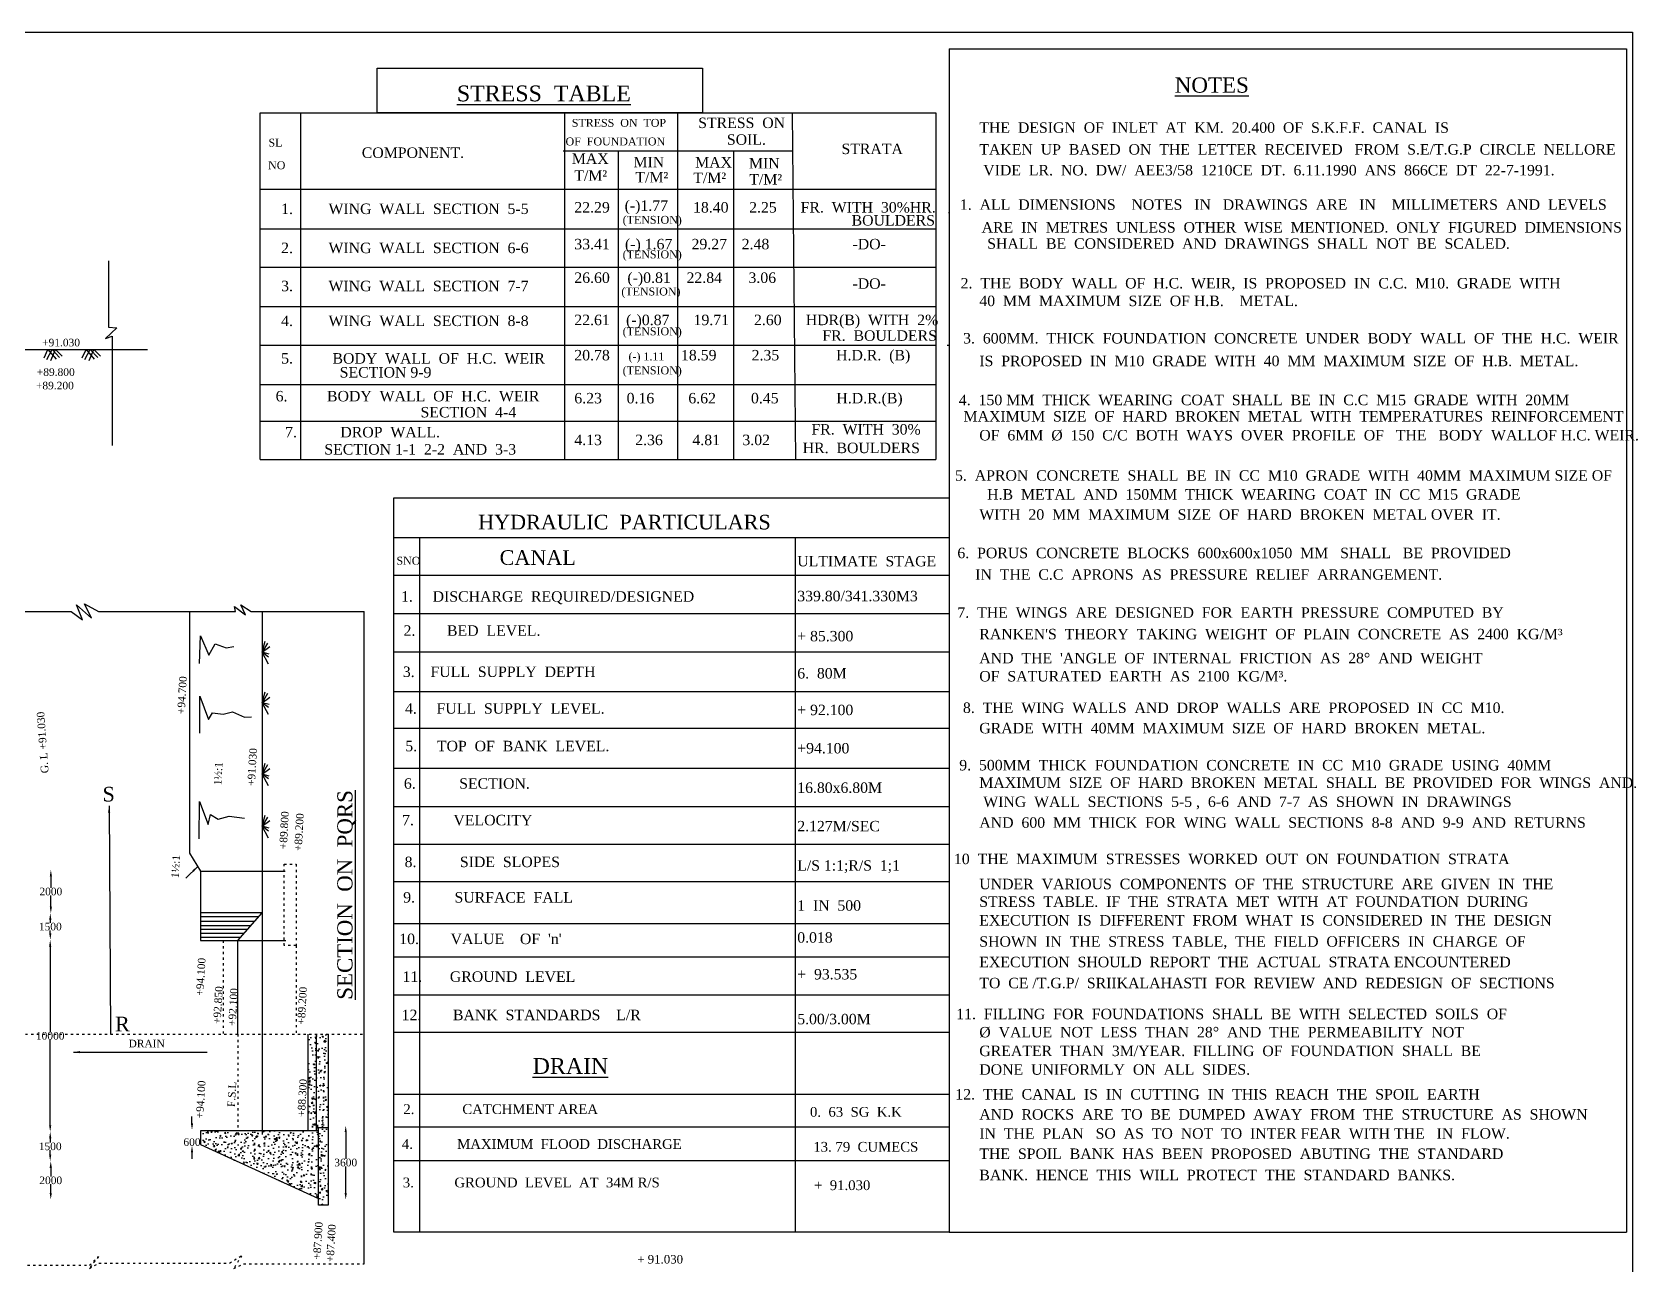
# Model space of a CAD drawing. Header units: millimetres. Extents: x 3421 to 149939, y 1434 to 109344.
# Drawn here: x 65080 to 149939, y 44187 to 109344 of the extents above; entities that cross this region are included whole.
import ezdxf

# ---------------------------------------------------------------- set-up
doc = ezdxf.new("R2010")
doc.units = ezdxf.units.MM
doc.header["$MEASUREMENT"] = 0
doc.header["$PDMODE"] = 66
doc.header["$PDSIZE"] = 170
doc.linetypes.add('ACAD_ISO03W100', pattern=[30, 12, -18])
for name, color, linetype in [('DIM', 5, 'Continuous'), ('DOT LINE', 3, 'ACAD_ISO03W100'), ('DWG. LINE', 1, 'Continuous'), ('HATCH', 2, 'Continuous'), ('RAILING', 4, 'Continuous'), ('TEXT', 7, 'Continuous')]:
    doc.layers.add(name, color=color, linetype=linetype)
doc.layers.add('TITLE', color=7, linetype='Continuous', lineweight=30)
doc.styles.get("Standard").update_dxf_attribs({"font": 'TIMES.TTF', "height": 400})
doc.dimstyles.get("Standard").update_dxf_attribs({"dimtxt": 400, "dimasz": 350, "dimexe": 0.18, "dimexo": 0.0625, "dimgap": 0.09, "dimtad": 0, "dimtih": 1, "dimtoh": 1, "dimdec": 1, "dimzin": 0, "dimdsep": 46, "dimtxsty": 'Standard', "dimcen": 0.09, "dimse1": 1, "dimse2": 1, "dimclrd": 5, "dimclre": 5, "dimclrt": 4, "dimadec": 0, "dimazin": 0, "dimtfac": 1, "dimtdec": 1, "dimtofl": 0, "dimtmove": 0, "dimatfit": 3, "dimfxl": 1, "dimtolj": 1, "dimtzin": 0, "dimarcsym": 0})

# ---------------------------------------------------------------- blocks, each defined once
blk = doc.blocks.new('*D44')
at = {"layer": 'Defpoints', "color": 0}
for p in [(66162, 65067), (66070, 62770), (66162, 62770)]:
    blk.add_point(p, dxfattribs=at)
at = {"layer": 'DIM', "color": 5, "lineweight": -2}
for p, q in [((66070, 64717), (66070, 64122)), ((66070, 63120), (66070, 63715))]:
    blk.add_line(p, q, dxfattribs=at)
at = {"layer": 'DIM', "color": 5}
for points in [[(66012, 64717), (66129, 64717), (66070, 65067)], [(66012, 63120), (66129, 63120), (66070, 62770)]]:
    blk.add_solid(points, dxfattribs=at)
at = {"layer": 'DIM', "color": 4, "insert": (66070, 63919), "char_height": 400, "attachment_point": 5}
blk.add_mtext('\\A1;2000', dxfattribs=at)
blk = doc.blocks.new('*D45')
at = {"layer": 'Defpoints', "color": 0}
for p in [(66070, 62770), (66041, 61362), (66070, 61362)]:
    blk.add_point(p, dxfattribs=at)
at = {"layer": 'DIM', "color": 5, "lineweight": -2}
for p, q in [((66041, 62420), (66041, 62270)), ((66041, 61712), (66041, 61862))]:
    blk.add_line(p, q, dxfattribs=at)
at = {"layer": 'DIM', "color": 5}
for points in [[(65983, 62420), (66100, 62420), (66041, 62770)], [(65983, 61712), (66100, 61712), (66041, 61362)]]:
    blk.add_solid(points, dxfattribs=at)
at = {"layer": 'DIM', "color": 4, "insert": (66041, 62066), "char_height": 400, "attachment_point": 5}
blk.add_mtext('\\A1;1500', dxfattribs=at)
blk = doc.blocks.new('*D46')
at = {"layer": 'Defpoints', "color": 0}
for p in [(66042, 61362), (66035, 51220), (66042, 51220)]:
    blk.add_point(p, dxfattribs=at)
at = {"layer": 'DIM', "color": 5, "lineweight": -2}
for p, q in [((66035, 61012), (66035, 56495)), ((66035, 51570), (66035, 56087))]:
    blk.add_line(p, q, dxfattribs=at)
at = {"layer": 'DIM', "color": 5}
for points in [[(65977, 61012), (66093, 61012), (66035, 61362)], [(65977, 51570), (66093, 51570), (66035, 51220)]]:
    blk.add_solid(points, dxfattribs=at)
at = {"layer": 'DIM', "color": 4, "insert": (66035, 56291), "char_height": 400, "attachment_point": 5}
blk.add_mtext('\\A1;10000', dxfattribs=at)
blk = doc.blocks.new('*D47')
at = {"layer": 'Defpoints', "color": 0}
for p in [(66036, 51229), (66036, 49666), (66036, 49666)]:
    blk.add_point(p, dxfattribs=at)
at = {"layer": 'DIM', "color": 5, "lineweight": -2}
for p, q in [((66036, 50879), (66036, 50651)), ((66036, 50016), (66036, 50244))]:
    blk.add_line(p, q, dxfattribs=at)
at = {"layer": 'DIM', "color": 5}
for points in [[(65978, 50879), (66094, 50879), (66036, 51229)], [(65978, 50016), (66094, 50016), (66036, 49666)]]:
    blk.add_solid(points, dxfattribs=at)
at = {"layer": 'DIM', "color": 4, "insert": (66036, 50448), "char_height": 400, "attachment_point": 5}
blk.add_mtext('\\A1;1500', dxfattribs=at)
blk = doc.blocks.new('*D48')
at = {"layer": 'Defpoints', "color": 0}
for p in [(66036, 49666), (66036, 47639), (66064, 47639)]:
    blk.add_point(p, dxfattribs=at)
at = {"layer": 'DIM', "color": 5, "lineweight": -2}
for p, q in [((66064, 49316), (66064, 48856)), ((66064, 47989), (66064, 48449))]:
    blk.add_line(p, q, dxfattribs=at)
at = {"layer": 'DIM', "color": 5}
for points in [[(66006, 49316), (66123, 49316), (66064, 49666)], [(66006, 47989), (66123, 47989), (66064, 47639)]]:
    blk.add_solid(points, dxfattribs=at)
at = {"layer": 'DIM', "color": 4, "insert": (66064, 48653), "char_height": 400, "attachment_point": 5}
blk.add_mtext('\\A1;2000', dxfattribs=at)
blk = doc.blocks.new('*D83')
at = {"layer": 'Defpoints', "color": 0}
for p in [(81642, 51552), (81653, 51552), (81642, 47641)]:
    blk.add_point(p, dxfattribs=at)
at = {"layer": 'DIM', "color": 5, "lineweight": -2}
for p, q in [((81653, 51202), (81653, 49800)), ((81653, 47991), (81653, 49393))]:
    blk.add_line(p, q, dxfattribs=at)
at = {"layer": 'DIM', "color": 5}
for points in [[(81595, 51202), (81711, 51202), (81653, 51552)], [(81595, 47991), (81711, 47991), (81653, 47641)]]:
    blk.add_solid(points, dxfattribs=at)
at = {"layer": 'DIM', "color": 4, "insert": (81653, 49596), "char_height": 400, "attachment_point": 5}
blk.add_mtext('\\A1;3600', dxfattribs=at)
blk = doc.blocks.new('*D84')
at = {"layer": 'Defpoints', "color": 0}
for p in [(73466, 51322), (73529, 51322), (73466, 50488)]:
    blk.add_point(p, dxfattribs=at)
at = {"layer": 'DIM', "color": 5, "lineweight": -2}
for p, q in [((73529, 51672), (73529, 52022)), ((73529, 50138), (73529, 49788))]:
    blk.add_line(p, q, dxfattribs=at)
at = {"layer": 'DIM', "color": 5}
for points in [[(73471, 51672), (73587, 51672), (73529, 51322)], [(73471, 50138), (73587, 50138), (73529, 50488)]]:
    blk.add_solid(points, dxfattribs=at)
at = {"layer": 'DIM', "color": 4, "insert": (73529, 50675), "char_height": 400, "attachment_point": 5}
blk.add_mtext('\\A1;600', dxfattribs=at)

msp = doc.modelspace()

# ---------------------------------------------------------------- hatches: boundary and pattern name
at = {"layer": 'HATCH'}
h = msp.add_hatch(dxfattribs=at)
h.set_pattern_fill('AR-CONC', color=256, scale=100, style=0)
h.set_pattern_definition([(50, (0, 0), (717.2602, -62.752), [75, -825]), (355, (0, 0), (-138.7513, 752.192), [60, -660]), (100.4514, (59.8, -5.2), (578.5094, 689.4395), [63.74, -701.142]), (46.1842, (0, 200), (1067.241, -165.519), [112.5, -1237.5]), (96.6356, (88.9, 186.2), (934.663, 974.118), [95.61, -1051.713]), (351.1842, (0, 200), (934.662, 974.119), [90, -990]), (21, (100, 150), (596.907, -402.619), [75, -825]), (326, (100, 150), (243.3153, 725.15), [60, -660]), (71.4514, (149.74, 116.45), (840.2226, 322.5305), [63.74, -701.142]), (37.5, (0, 0), (12.15986, 332.89385), [0, -652, 0, -670, 0, -662.5]), (7.5, (0, 0), (263.0695, 394.4117), [0, -382, 0, -637, 0, -252.5]), (327.5, (-223, 0), (533.8224, -22.5549), [0, -250, 0, -780, 0, -1035]), (317.5, (-323, 0), (583.1862, 100.105), [0, -325, 0, -518, 0, -735])])
h.paths.add_polyline_path([(80206, 51275.5), (73977.5, 51275.5), (73977.5, 50549.5), (80206, 47702)])
h.paths.add_polyline_path([(80725.5, 51451), (80206, 51451), (80206, 47347), (80725.5, 47347)])
h.paths.add_polyline_path([(80725.5, 56375), (80086, 56375), (80086, 51275.5), (80206, 51275.5), (80206, 51451), (80725.5, 51451)])
h.paths.add_polyline_path([(80086, 56375), (79676.5, 56375), (79676.5, 51275.5), (80086, 51275.5)])

# ---------------------------------------------------------------- linework, layer by layer
at = {"layer": 'DOT LINE', "ltscale": 10}
msp.add_lwpolyline([(78395.5, 65363), (79036, 65363), (79036, 61066), (78395.5, 61066)], close=True, dxfattribs=at)
for points in [[(75177, 61330), (75177, 56375)], [(79036, 61066), (79036, 56375)], [(5324.5, 56375), (82622.5, 56375)], [(75953.5, 56375), (75953.5, 51303.5)], [(40768, 44350), (47801.5, 44350), (48338.5, 44563), (48071.5, 43991.5), (48527.5, 44286.5), (59990, 44286.5), (60458.5, 44614), (60099, 44060.5), (60615, 44364), (60640, 44167), (68114, 44167), (68587, 44622.5), (68113.5, 44003.5), (68612, 44283.5), (75513.5, 44283.5), (76146.5, 44672.5), (75734, 43994), (76256.5, 44249), (82622.5, 44249)]]:
    msp.add_lwpolyline(points, dxfattribs=at)
at = {"layer": 'DWG. LINE'}
for p, q in [((61401.28, 78716.73), (67137.2, 78716.73)), ((68593.71, 78716.73), (75832.8, 78716.73)), ((76658.76, 78716.73), (82622.5, 78716.73))]:
    msp.add_line(p, q, dxfattribs=at)
for points in [[(69124, 97254), (69124, 93748), (69564, 93710), (68951.5, 93159), (69319, 93273.5), (69319, 87501)], [(64593.5, 92569), (71170, 92569)], [(67137.2, 78716.73), (67735.61, 78286.88), (67430.76, 79065.24), (68209.83, 78377.12), (67848.52, 79132.93), (68593.71, 78716.73)], [(75832.8, 78716.73), (75780.05, 78980.63), (76362.56, 78536.74), (76105.86, 79069.4), (76658.76, 78716.73)], [(73403.5, 78716.73), (73403.5, 65942.5), (73987, 65004), (78451.5, 65004)], [(77234.5, 78716.73), (77234.5, 51076.5)], [(82622.5, 44249), (82622.5, 78716.73)], [(73987, 65004), (73987, 61330), (78481, 61330)], [(75953.5, 56375), (75953.5, 61330), (77234.5, 62802.5), (73987, 62802.5)], [(73987, 62601.5), (77056.53, 62597.93)], [(73987, 62352.22), (76842.78, 62352.22)], [(73987, 62129.5), (76649.02, 62129.5)], [(73987, 61932.5), (76477.64, 61932.5)], [(73987, 61712), (76285.82, 61712)], [(73987, 61500.5), (76101.82, 61500.5)], [(79676.5, 51275.5), (79676.5, 56375)], [(80086, 56375), (80086, 51275.5)], [(80725.5, 56375), (80725.5, 47347), (80206, 47347), (80206, 51451), (80725.5, 51451)], [(80206, 51275.5), (73977.5, 51275.5), (73977.5, 50549.5), (80206, 47702)]]:
    msp.add_lwpolyline(points, dxfattribs=at)
at = {"layer": 'HATCH'}
for points in [[(65711.5, 92120), (65910.5, 92569), (66342.5, 92052.5)], [(65850, 92036), (66135, 92569), (66523.5, 92139.5)], [(66071, 91982), (66312.5, 92569), (66674, 92223)], [(67732.5, 92120), (67931.5, 92569), (68363.5, 92052.5)], [(67871, 92036), (68156, 92569), (68544.5, 92139.5)], [(68092, 91982), (68333.5, 92569), (68695, 92223)], [(73930.07, 75964.73), (73982.29, 77438.6), (74426.15, 76421.24), (74752.52, 77008.18), (75326.94, 76799.49), (75731.64, 76864.7)], [(77608.5, 76467), (77234.5, 76564), (77391.5, 77151.5)], [(77511.5, 77054.5), (77234.5, 76564)], [(77580, 76313), (77234.5, 76564), (77642.5, 76872)], [(77571.5, 75943.5), (77234.5, 76564)], [(73945, 72285.94), (73945, 74238.8), (74404.14, 73019.9), (74607.01, 73361.39), (75170.16, 73303.19), (75662.1, 73419.6), (76296.45, 73141.51), (76678.36, 73160.91)], [(77608.5, 73797), (77234.5, 73894), (77391.5, 74481.5)], [(77511.5, 74384.5), (77234.5, 73894)], [(77580, 73643), (77234.5, 73894), (77642.5, 74202)], [(77571.5, 73273.5), (77234.5, 73894)], [(77608.5, 70026), (77234.5, 70123), (77391.5, 70710.5)], [(77511.5, 70613.5), (77234.5, 70123)], [(77580, 69872), (77234.5, 70123), (77642.5, 70431)], [(77571.5, 69502.5), (77234.5, 70123)], [(73906.65, 66706.97), (73933.02, 68672.31), (74388.33, 67463.58), (74511.91, 67989.96), (74908.68, 67736.52), (75487.57, 67911.98), (76300.62, 67795.01)], [(77608.5, 67270.5), (77234.5, 67367.5), (77391.5, 67955)], [(77511.5, 67858), (77234.5, 67367.5)], [(77580, 67116.5), (77234.5, 67367.5), (77642.5, 67675.5)], [(77571.5, 66747), (77234.5, 67367.5)]]:
    msp.add_lwpolyline(points, dxfattribs=at)
at = {"layer": 'RAILING'}
for p, q in [((113542, 108455), (149343.5, 108455)), ((113542, 108455), (113542, 97735.45)), ((149343.5, 108455), (149343.5, 45917.67)), ((77132, 105081.5), (112830.5, 105081.5)), ((77132, 86749), (77132, 105081.5)), ((77132, 105081.5), (112830.5, 105081.5)), ((112830.5, 105081.5), (112830.5, 86749))]:
    msp.add_line(p, q, dxfattribs=at)
for points in [[(83307.7, 107429.97), (100503.67, 107429.97), (100503.67, 105081.5), (83307.7, 105081.5)], [(84187, 84727.5), (113542, 84727.5), (113542, 45917.67), (84187, 45917.67)]]:
    msp.add_lwpolyline(points, close=True, dxfattribs=at)
for points in [[(77132, 105081.5), (112830.5, 105081.5)], [(79263.89, 105081.5), (79263.89, 86749)], [(93215, 105081.5), (93215, 86749)], [(99183, 105081.5), (99183, 86749)], [(105249.5, 105081.5), (105430, 86749)], [(93146.54, 103077.5), (105229, 103077.5)], [(96048, 103077.5), (96048, 86749)], [(102149.5, 103077.5), (102149.5, 86749)], [(77132, 101037.5), (99597.17, 101037.5)], [(99597.17, 101037.5), (112830.5, 101037.5)], [(113511.21, 99807.92), (113542, 99807.92)], [(77132, 98945.5), (112830.5, 98945.5)], [(113542, 97735.45), (113542, 86749)], [(77132, 96915.5), (112830.5, 96915.5)], [(77132, 94843.5), (112830.5, 94843.5)], [(77132, 92793), (112830.5, 92793)], [(113434.38, 92793), (113542, 92793)], [(77132, 90720.5), (112830.5, 90720.5)], [(77132, 88785.72), (112830.5, 88785.72)], [(77132, 86749), (112830.5, 86749)], [(113542, 86749), (113542, 45917.67), (149343.5, 45917.67)], [(84187, 82628), (113542, 82628)], [(85544.5, 82628), (85544.5, 45917.67)], [(105401, 82628), (105401, 45917.67)], [(84187, 80635), (113542, 80635)], [(84187, 78622), (113542, 78622)], [(84187, 76598), (113542, 76598)], [(84187, 74498.5), (113542, 74498.5)], [(84187, 72559), (113542, 72559)], [(84187, 70442), (113542, 70442)], [(84187, 68418), (113542, 68418)], [(84187, 66418), (113542, 66418)], [(84187, 64445), (113542, 64445)], [(84187, 62227), (113542, 62227)], [(84187, 60475), (113542, 60475)], [(84187, 58461.5), (113542, 58461.5)], [(84187, 56488.5), (113542, 56488.5)], [(84187, 53217.5), (113542, 53217.5)], [(84187, 51477), (113542, 51477)], [(84187, 49697), (113542, 49697)]]:
    msp.add_lwpolyline(points, dxfattribs=at)
at = {"layer": 'TITLE'}
for p, q in [((3444.72, 109344.2), (149661.14, 109344.2)), ((149661.14, 109344.2), (149661.14, 1433.67))]:
    msp.add_line(p, q, dxfattribs=at)

# ---------------------------------------------------------------- texts
at = {"layer": 'TEXT'}
for s, height, p in [('%%UNOTES', 804.031, (125465.5, 106143)), ('%%USTRESS  TABLE', 836.1494, (87527, 105686.1)), ('STRESS  ON  TOP  ', 418.0747, (93600.47, 104338)), ('STRESS  ON', 552.771, (100278.5, 104274)), ('THE  DESIGN  OF  INLET  AT  KM.  20.400  OF  S.K.F.F.  CANAL  IS', 552.7715, (115135.82, 104021.5)), ('SL', 418.075, (77567.9, 103292.98)), ('OF  FOUNDATION', 418.0747, (93270.5, 103355.74)), ('SOIL.', 552.771, (101796, 103389)), ('COMPONENT.', 552.771, (82502.04, 102694.53)), ('MAX', 552.771, (93600.47, 102381.9)), ('MIN', 552.771, (96858, 102198.5)), ('MAX', 552.771, (100119.5, 102186.5)), ('MIN', 552.771, (102962.5, 102136.5)), ('STRATA', 552.771, (107850.5, 102897.5)), ('TAKEN  UP  BASED  ON  THE  LETTER  RECEIVED   FROM  S.E/T.G.P  CIRCLE  NELLORE  ', 552.7715, (115135.82, 102869.24)), ('NO', 418.075, (77550.92, 102097.16)), ('T/M²', 552.771, (93732, 101485)), ('T/M²', 552.771, (96962, 101396)), ('T/M²', 552.771, (100019.5, 101368.5)), ('T/M²', 552.771, (102979.5, 101285.5)), (' VIDE  LR.  NO.  DW/  AEE3/58  1210CE  DT.  6.11.1990  ANS  866CE  DT  22-7-1991.', 552.7715, (115135.82, 101770.61)), ('1.         WING  WALL  SECTION  5-5', 552.7715, (78239.5, 99729.01)), ('22.29', 552.771, (93732, 99807.5)), ('(-)1.77', 552.771, (96392.5, 99898)), ('18.40', 552.771, (100006.5, 99807.5)), ('2.25', 552.771, (102972.5, 99807.5)), ('FR.  WITH  30%%%HR.', 552.7715, (105692, 99807.5)), (' 1.  ALL  DIMENSIONS    NOTES   IN   DRAWINGS  ARE   IN    MILLIMETERS  AND  LEVELS    ', 552.7715, (113900.25, 99952.5)), ('(TENSION)', 418.075, (96290.5, 99213.5)), ('BOULDERS', 552.771, (108386.23, 99120.17)), ('    ARE  IN  METRES  UNLESS  OTHER  WISE  MENTIONED.  ONLY  FIGURED  DIMENSIONS  ', 552.7715, (114425.5, 98750)), ('(-) 1.67', 552.771, (96411, 97863.5)), ('  SHALL  BE  CONSIDERED  AND  DRAWINGS  SHALL  NOT  BE  SCALED.', 552.7715, (115135.82, 97891.5)), ('2.         WING  WALL  SECTION  6-6', 552.7715, (78239.5, 97662.11)), ('33.41', 552.771, (93732, 97863.5)), ('(TENSION)', 418.075, (96290.5, 97387.5)), ('29.27', 552.771, (99925.5, 97863.5)), ('2.48', 552.771, (102578, 97863.5)), ('-DO-', 552.771, (108434, 97863.5)), ('3.         WING  WALL  SECTION  7-7', 552.7715, (78239.5, 95649.6)), ('26.60', 552.771, (93732, 96088)), ('(-)0.81', 552.771, (96539, 96088)), ('22.84', 552.771, (99662, 96088)), ('3.06', 552.771, (102937, 96088)), ('-DO-', 552.771, (108434, 95777.5)), ('2.  THE  BODY  WALL  OF  H.C.  WEIR,  IS  PROPOSED  IN  C.C.  M10.  GRADE  WITH', 552.7715, (114147.14, 95797)), ('(TENSION)', 418.075, (96219.61, 95425.73)), ('40  MM  MAXIMUM  SIZE  OF H.B.    METAL.', 552.7715, (115135.82, 94861.53)), ('4.         WING  WALL  SECTION  8-8', 552.7715, (78239.5, 93809.12)), ('22.61', 552.771, (93732, 93855.5)), ('(-)0.87', 552.771, (96467.5, 93855.5)), ('19.71', 552.771, (100034, 93855.5)), ('2.60', 552.771, (103227.5, 93855.5)), ('HDR(B)  WITH  2%%%', 552.7715, (105962.5, 93855.5)), ('(TENSION)', 418.075, (96290.5, 93319.5)), ('FR.  BOULDERS', 552.7715, (106840.87, 93027.99)), (' 3.  600MM.  THICK  FOUNDATION  CONCRETE  UNDER  BODY  WALL  OF  THE  H.C.  WEIR', 552.7715, (114069.51, 92887.5)), ('+91.030', 400, (65610.12, 92737.22)), ('20.78', 552.771, (93732, 91993.5)), ('18.59', 552.771, (99369.5, 91993.5)), ('2.35', 552.771, (103101.5, 91993.5)), ('H.D.R.  (B)', 552.7715, (107568.5, 91993.5)), ('5.          BODY  WALL  OF  H.C.  WEIR', 552.7715, (78239.5, 91822.62)), ('(TENSION)', 418.075, (96290.5, 91257)), ('(-) 1.11', 418.075, (96598, 91993.5)), ('IS  PROPOSED  IN  M10  GRADE  WITH  40  MM  MAXIMUM  SIZE  OF  H.B.  METAL.', 552.7715, (115135.82, 91687.5)), ('+89.200', 400, (65281.62, 90462.72)), ('+89.800', 400, (65329.62, 91174.22)), ('SECTION 9-9', 552.7715, (81334.5, 91088.12)), ('6.          BODY  WALL  OF  H.C.  WEIR', 552.7715, (77950, 89826.62)), ('6.23', 552.771, (93732, 89721.5)), ('0.16', 552.771, (96498.5, 89721.5)), ('6.62', 552.771, (99759.5, 89721.5)), ('0.45', 552.771, (103069, 89721.5)), ('H.D.R.(B)', 552.771, (107581.5, 89721.5)), ('4.  150 MM  THICK  WEARING  COAT  SHALL  BE  IN  C.C  M15  GRADE  WITH  20MM', 552.7715, (114054.11, 89626.1)), ('SECTION  4-4', 552.7715, (85604.5, 88980.12)), ('MAXIMUM  SIZE  OF  HARD  BROKEN  METAL  WITH  TEMPERATURES  REINFORCEMENT', 552.7715, (114303.1, 88760.4)), (' 7.           DROP  WALL.', 552.7715, (78239.5, 87924.18)), ('FR.  WITH  30%%%', 552.7715, (106264.5, 88073.5)), ('OF  6MM  %%C  150  C/C  BOTH  WAYS  OVER  PROFILE  OF   THE   BODY  WALLOF H.C. WEIR.', 552.7715, (115135.82, 87764.04)), ('SECTION 1-1  2-2  AND  3-3', 552.7715, (80524, 87015.5)), ('4.13', 552.771, (93732, 87513.5)), ('2.36', 552.771, (96950, 87513.5)), ('4.81', 552.771, (99974, 87513.5)), ('3.02', 552.771, (102615.5, 87513.5)), ('HR.  BOULDERS', 552.7715, (105803.06, 87091.1)), ('5.  APRON  CONCRETE  SHALL  BE  IN  CC  M10  GRADE  WITH  40MM  MAXIMUM SIZE OF', 552.7715, (113851.27, 85635.2)), ('  H.B  METAL  AND  150MM  THICK  WEARING  COAT  IN  CC  M15  GRADE', 552.7715, (115135.82, 84635.7)), ('WITH  20  MM  MAXIMUM  SIZE  OF  HARD  BROKEN  METAL OVER  IT. ', 552.7715, (115135.82, 83571.74)), ('HYDRAULIC  PARTICULARS', 774.2201, (88649.08, 83058.9)), ('SNO', 418.075, (84336.42, 81196.62)), ('CANAL', 774.22, (89786, 81185.4)), ('ULTIMATE  STAGE', 550, (105516, 81106.74)), ('6.  PORUS  CONCRETE  BLOCKS  600x600x1050  MM   SHALL   BE  PROVIDED  ', 552.7715, (113976.68, 81539.19)), ('IN  THE  C.C  APRONS  AS  PRESSURE  RELIEF  ARRANGEMENT.', 552.7715, (114919.16, 80400.49)), ('1.     DISCHARGE  REQUIRED/DESIGNED', 552.7715, (84575.86, 79240.02)), ('339.80/341.330M3', 550, (105516, 79262.24)), ('7.  THE  WINGS  ARE  DESIGNED  FOR  EARTH  PRESSURE  COMPUTED  BY', 552.7715, (113976.54, 78389.64)), ('2.        BED  LEVEL.     ', 552.7715, (84707.36, 77438.03)), ('+ 85.300', 550, (105516, 77144.24)), ("RANKEN'S  THEORY  TAKING  WEIGHT  OF  PLAIN  CONCRETE  AS  2400  KG/M³", 552.7715, (115135.82, 77250.94)), ("AND  THE  'ANGLE  OF  INTERNAL  FRICTION  AS  28%%D  AND  WEIGHT", 552.7715, (115135.82, 75980.84)), ('3.    FULL  SUPPLY  DEPTH            ', 552.7715, (84669.67, 75259.66)), ('6.  80M', 550, (105516, 75181.74)), ('OF  SATURATED  EARTH  AS  2100  KG/M³.', 552.7715, (115135.82, 75023.65)), ('4.     FULL  SUPPLY  LEVEL.     ', 552.7715, (84782.53, 73319.9)), ('8.  THE  WING  WALLS  AND  DROP  WALLS  ARE  PROPOSED  IN  CC  M10.', 552.7715, (114270.27, 73358.24)), ('+ 92.100', 550, (105516, 73244.24)), ('GRADE  WITH  40MM  MAXIMUM  SIZE  OF  HARD  BROKEN  METAL.', 552.7715, (115135.82, 72279.73)), ('5.     TOP  OF  BANK  LEVEL.', 552.7715, (84801.33, 71333.94)), ('+94.100', 550, (105516, 71220.74)), ('9.  500MM  THICK  FOUNDATION  CONCRETE  IN  CC  M10  GRADE  USING  40MM', 552.7715, (114074.22, 70323.08)), ('6.           SECTION.    ', 552.7715, (84726.02, 69355.4)), ('16.80x6.80M', 550, (105516, 69135.24)), ('MAXIMUM  SIZE  OF  HARD  BROKEN  METAL  SHALL  BE  PROVIDED  FOR  WINGS  AND.', 552.7715, (115135.82, 69397.13)), ('S', 774.22, (68801.5, 68679)), (' WING  WALL  SECTIONS  5-5 ,  6-6  AND  7-7  AS  SHOWN  IN  DRAWINGS', 552.7715, (115135.82, 68389.82)), ('7.          VELOCITY   ', 552.7715, (84631.98, 67419.6)), ('2.127M/SEC', 550, (105516, 67102.74)), ('AND  600  MM  THICK  FOR  WING  WALL  SECTIONS  8-8  AND  9-9  AND  RETURNS', 552.7715, (115135.82, 67289.82)), ('8.           SIDE  SLOPES      ', 552.7715, (84763.86, 65211)), ('L/S 1:1;R/S  1;1', 550, (105516, 65023.74)), ('10  THE  MAXIMUM  STRESSES  WORKED  OUT  ON  FOUNDATION  STRATA', 552.7715, (113794.73, 65367.09)), ('UNDER  VARIOUS  COMPONENTS  OF  THE  STRUCTURE  ARE  GIVEN  IN  THE', 552.7715, (115135.82, 64042.25)), ('9.          SURFACE  FALL  ', 552.7715, (84688.59, 63336.27)), ('STRESS  TABLE.  IF  THE  STRATA  MET  WITH  AT  FOUNDATION  DURING', 552.7715, (115135.82, 63108.18)), ('1  IN  500', 550, (105516, 62907.74)), ('EXECUTION  IS  DIFFERENT  FROM  WHAT  IS  CONSIDERED  IN  THE  DESIGN', 552.7715, (115135.82, 62122.76)), ("10.        VALUE    OF  'n'  ", 552.7715, (84481.26, 61142.84)), ('0.018', 550, (105516, 61218.24)), ('SHOWN  IN  THE  STRESS  TABLE,  THE  FIELD  OFFICERS  IN  CHARGE  OF', 552.7715, (115135.82, 61002.2)), ('EXECUTION  SHOULD  REPORT  THE  ACTUAL  STRATA ENCOUNTERED', 552.7715, (115135.82, 59918.24)), ('11.       GROUND  LEVEL ', 552.7715, (84650.98, 59146.63)), ('+  93.535', 550, (105516, 59275.24)), ('TO  CE /T.G.P/  SRIIKALAHASTI  FOR  REVIEW  AND  REDESIGN  OF  SECTIONS', 552.7715, (115135.82, 58808.1)), ('11.  FILLING  FOR  FOUNDATIONS  SHALL  BE  WITH  SELECTED  SOILS  OF', 552.7715, (113915.02, 57173.76)), ('R', 774.22, (69461.5, 56531.5)), ('12.        BANK  STANDARDS    L/R  ', 552.7715, (84605.65, 57121.35)), ('5.00/3.00M', 550, (105516, 56904.24)), ('DRAIN', 400, (70177.12, 55686.72)), ('%%C  VALUE  NOT  LESS  THAN  28%%D  AND  THE  PERMEABILITY  NOT  ', 552.7715, (115135.82, 56211.63)), ('GREATER  THAN  3M/YEAR.  FILLING  OF  FOUNDATION  SHALL  BE', 552.7715, (115135.82, 55222.6)), ('%%UDRAIN', 836.149, (91530.02, 54281.76)), ('DONE  UNIFORMLY  ON  ALL  SIDES.', 552.7715, (115135.82, 54237.19)), (' 12.  THE  CANAL  IS  IN  CUTTING  IN  THIS  REACH  THE  SPOIL  EARTH', 552.7715, (113658.51, 52928.15)), ('2.             CATCHMENT AREA', 516.1467, (84698, 52161)), ('0.  63  SG  K.K', 516.1467, (106187.78, 52017.08)), ('AND  ROCKS  ARE  TO  BE  DUMPED  AWAY  FROM  THE  STRUCTURE  AS  SHOWN', 552.7715, (115135.82, 51866.09)), ('IN  THE  PLAN   SO  AS  TO  NOT  TO  INTER FEAR  WITH THE   IN  FLOW.', 552.7715, (115135.82, 50858.77)), ('4.            MAXIMUM  FLOOD  DISCHARGE    ', 516.1467, (84618.5, 50318.5)), ('13. 79  CUMECS', 516.1467, (106365, 50170.5)), ('THE  SPOIL  BANK  HAS  BEEN  PROPOSED  ABUTING  THE  STANDARD', 552.7715, (115135.82, 49785.99)), ('BANK.  HENCE  THIS  WILL  PROTECT  THE  STANDARD  BANKS.', 552.7715, (115135.82, 48663.32)), ('3.           GROUND  LEVEL  AT  34M R/S', 516.1467, (84669.5, 48284.5)), ('+  91.030', 516.147, (106403, 48140.5)), ('+ 91.030', 450, (97058.74, 44259.04))]:
    msp.add_text(s, height=height, dxfattribs=at).set_placement(p)
for s, rotation, p in [('+94.700', 86.7254663, (73142.23, 73288.13)), ('G. L +91.030', 94.0875186, (65950.53, 70186.28)), ('+91.030', 86.7254663, (76848.23, 69492.13)), ('1½:1', 86.7254663, (75079.73, 69528.13)), ('+89.800', 86.7254663, (78533.73, 66150.63)), ('+89.200', 86.7254663, (79324.23, 66047.63)), ('1½:1', 86.7254663, (72828.23, 64620.13)), ('+94.100', 86.7254663, (74133.23, 58404.63)), ('+92.850', 86.7254663, (75040.73, 56904.13)), ('+92.100', 86.7254663, (75838.23, 56802.63)), ('+89.200', 86.7254663, (79489.23, 56877.13)), ('+94.100', 86.7254663, (74128.23, 51919.13)), ('F.S.L', 86.7254663, (75794.73, 52520.13)), ('+88.300', 86.7254663, (79495.73, 52004.63)), ('+87.900', 86.7254663, (80321.23, 44453.63)), ('+87.400', 86.7254663, (81014.73, 44325.13))]:
    msp.add_text(s, height=400, rotation=rotation, dxfattribs=at).set_placement(p)
at = {"layer": 'TITLE'}
msp.add_text('%%USECTION  ON  PQRS', height=800, rotation=90, dxfattribs=at).set_placement((82007.63, 58202.27))

# ---------------------------------------------------------------- dimensions: what is measured, and where the dimension line sits
at = {"layer": 'DIM'}
for p1, p2, distance, text, picture, middle in [((66161.5, 65067), (66161.5, 62770.5), -91, '2000', '*D44', (66070.5, 63918.75)), ((66070.5, 62770.5), (66070.5, 61361.5), -29, '1500', '*D45', (66041.5, 62066)), ((66041.5, 61361.5), (66041.5, 51220.5), -6.5, '10000', '*D46', (66035, 56291)), ((66036.46, 51229.26), (66036.46, 49666), -0.46, '1500', '*D47', (66036, 50447.63)), ((81642.5, 47641), (81642.5, 51551.5), -10.5, '3600', '*D83', (81653, 49596.25)), ((66036, 49666), (66036, 47639), 28.5, '2000', '*D48', (66064.5, 48652.5))]:
    dim = msp.add_aligned_dim(p1=p1, p2=p2, distance=distance, text=text, dimstyle='Standard', dxfattribs=at)
    dim.commit()
    dim.dimension.update_dxf_attribs({"geometry": picture, "text_midpoint": middle})
dim = msp.add_linear_dim(base=(73529, 51322.5), p1=(73466, 50488.5), p2=(73466, 51322.5), angle=90, text='600', dimstyle='Standard', dxfattribs=at)
dim.commit()
dim.dimension.update_dxf_attribs({"geometry": '*D84', "text_midpoint": (73529, 50675), "dimtype": 161})

# ---------------------------------------------------------------- leaders
for points in [[(69148.5, 68447.5), (69225.5, 56375)], [(73835.87, 65247.08), (73198.35, 64630.91)], [(67265.5, 55431), (74327.5, 55431)]]:
    msp.add_leader(points, dimstyle='Standard', override={"dimgap": 0.09, "dimtad": 0}, dxfattribs=at)

doc.saveas('drawing.dxf')
